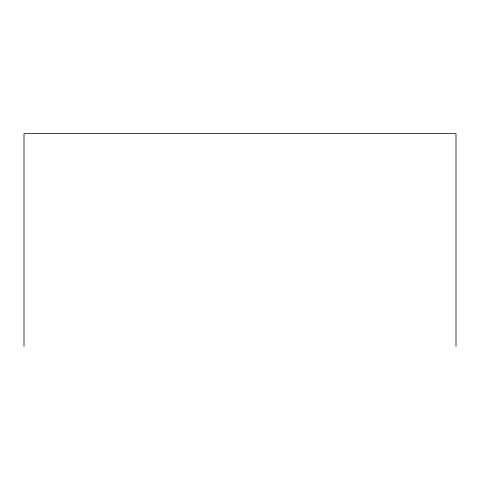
<?xml version="1.0" encoding="UTF-8"?>
<svg xmlns="http://www.w3.org/2000/svg" width="480" height="480" viewBox="0 0 480 480"><rect width="100%" height="100%" fill="white"/><g stroke="black" fill="none" stroke-linecap="round" stroke-linejoin="round"><path stroke-width="0.72" d="M456 346.356L456 133.644L24 133.644L24 346.356"/></g></svg>
